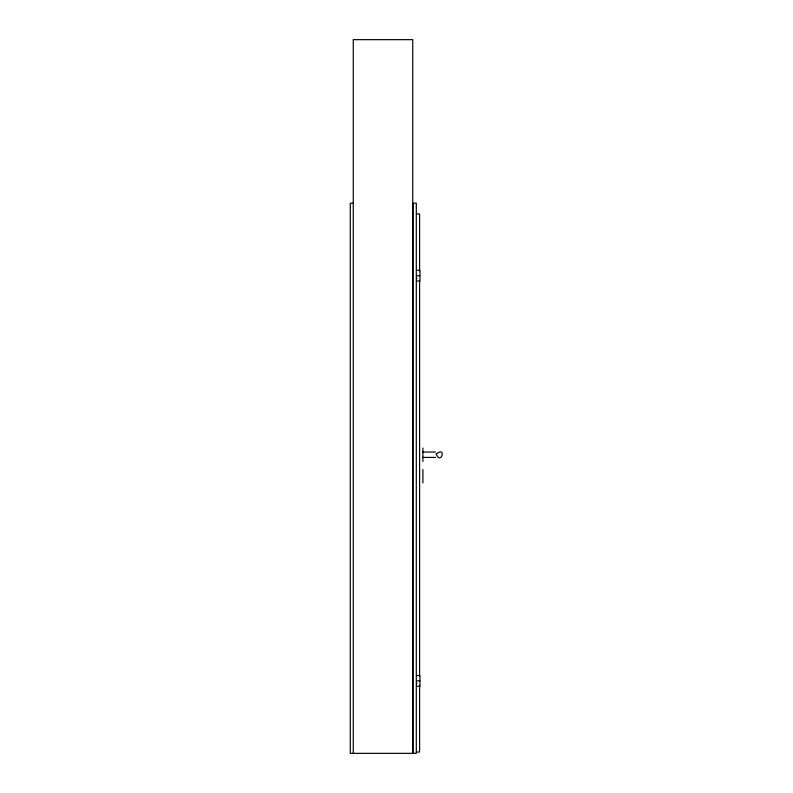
<?xml version="1.0" encoding="UTF-8"?>
<svg xmlns="http://www.w3.org/2000/svg" width="793" height="793" viewBox="0 0 793 793"><rect width="100%" height="100%" fill="white"/><g stroke="black" fill="none" stroke-linecap="round" stroke-linejoin="round"><path stroke-width="1.19" d="M353.589 203.206L350.288 203.206L350.288 753.35L416.305 753.35L416.305 203.206L413.004 203.206L413.004 753.35M416.305 213.941L419.606 213.941L419.606 270.839M416.632 270.294L419.933 270.294L419.933 281.029L416.632 281.029M416.632 275.667L419.933 275.667M422.907 452.05L435.545 452.05M422.907 457.422L435.545 457.422M416.632 675.527L419.933 675.527L419.933 686.262L416.632 686.262M416.632 680.89L419.933 680.89M416.256 752.012L419.606 752.012L419.606 685.211M422.907 448.025L422.907 461.447M422.907 469.496L422.907 482.917M419.606 280.732L419.606 676.558M416.801 278.065L416.801 278.63M416.801 683.288L416.801 683.863M412.737 753.35L412.737 39.65L353.262 39.65L353.262 753.35M436.219 454.042C440.878 465.897 447.064 445.616 436.219 454.042"/></g></svg>
